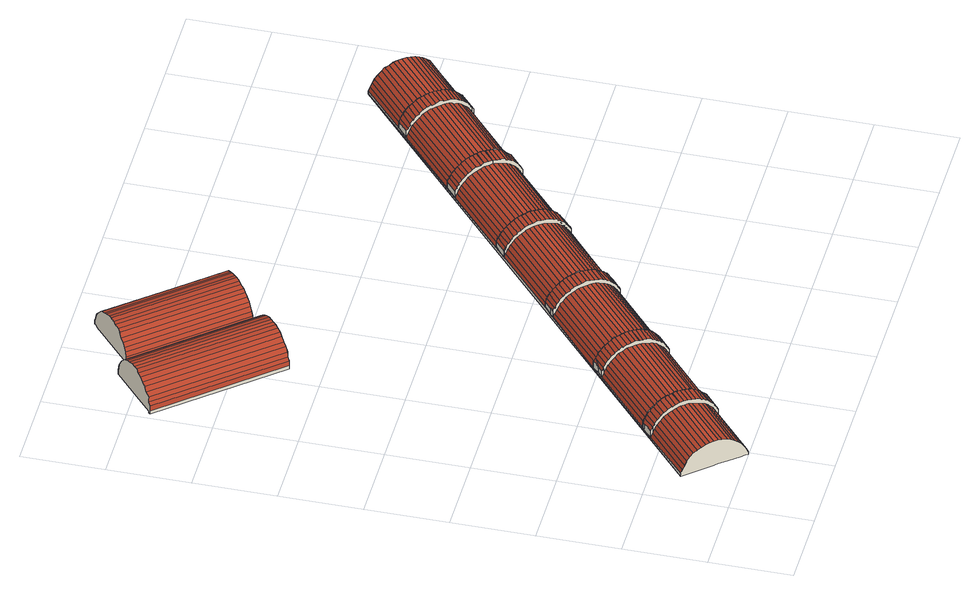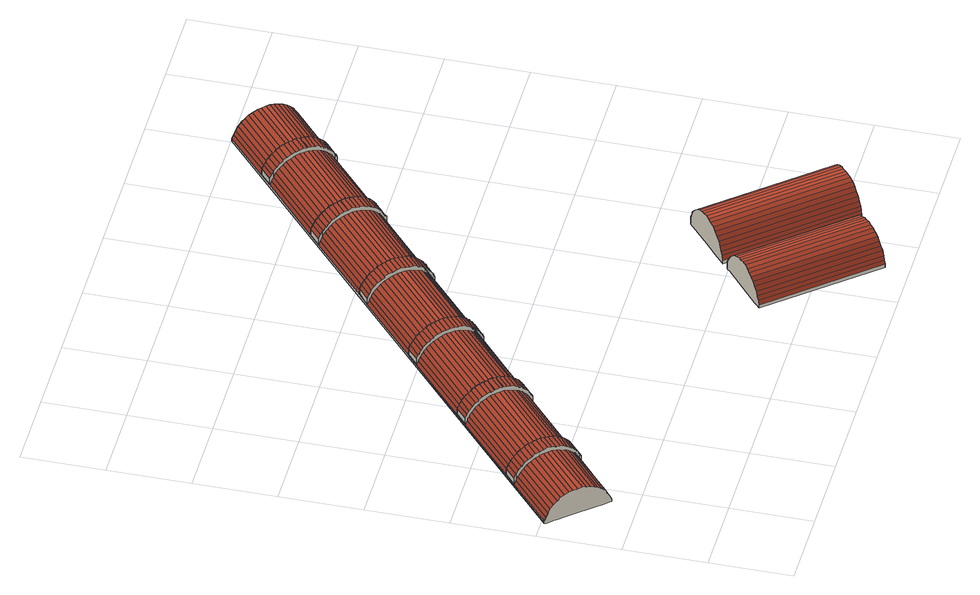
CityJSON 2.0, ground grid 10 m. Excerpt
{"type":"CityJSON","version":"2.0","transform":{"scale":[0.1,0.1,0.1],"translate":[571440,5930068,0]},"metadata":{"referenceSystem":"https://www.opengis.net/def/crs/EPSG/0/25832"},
"CityObjects":{
"building1":{"type":"Building","attributes":{"Grundfläche 2D":"141.755926","Grundhöhe NN":"0.690"},"geometry":[{"type":"Solid","lod":"3","boundaries":[[[[0,1,2,3]],[[4,1,0,5]],[[6,4,5,7]],[[8,6,7,9]],[[10,8,9,11]],[[12,10,11,13]],[[14,12,13,15]],[[16,14,15,17]],[[18,16,17,19]],[[20,18,19,21]],[[22,20,21,23]],[[24,22,23,25]],[[26,24,25,27]],[[28,26,27,29]],[[30,28,29,31]],[[32,30,31,33]],[[34,32,33,35]],[[36,34,35,37]],[[38,36,37,39]],[[40,38,39,41]],[[3,2,42,43]],[[44,45,46,47,41,39,37,35,33,31,29,27,25,23,21,19,17,15,13,11,9,7,5,0,3,43,48]],[[40,41,47,49]],[[50,51,52,53,42,2,1,4,6,8,10,12,14,16,18,20,22,24,26,28,30,32,34,36,38,40,49,54]],[[52,51,50,54,49,47,46,45,44,48,43,42,53]]]],"semantics":{"surfaces":[{"type":"RoofSurface"},{"type":"WallSurface"},{"type":"GroundSurface"}],"values":[[0,0,0,0,0,0,0,0,0,0,0,0,0,0,0,0,0,0,0,0,1,1,1,1,2]]}}]},
"building2":{"type":"Building","attributes":{"Grundfläche 2D":"128.042380","Grundhöhe NN":"0.773"},"geometry":[{"type":"Solid","lod":"3","boundaries":[[[[55,56,57,58]],[[59,55,58,60]],[[61,59,60,62]],[[63,61,62,64]],[[65,63,64,66]],[[67,65,66,68]],[[69,67,68,70]],[[71,69,70,72]],[[73,71,72,74]],[[75,73,74,76]],[[77,75,76,78]],[[79,77,78,80]],[[81,79,80,82]],[[83,81,82,84]],[[85,83,84,86]],[[87,85,86,88]],[[89,87,88,90]],[[91,89,90,92]],[[93,91,92,94]],[[95,93,94,96]],[[97,98,99,100,101,102,96,94,92,90,88,86,84,82,80,78,76,74,72,70,68,66,64,62,60,58,57,103,104]],[[95,96,102,105]],[[106,107,108,109,110,111,56,55,59,61,63,65,67,69,71,73,75,77,79,81,83,85,87,89,91,93,95,105,112]],[[57,56,111,103]],[[109,108,107,106,112,105,102,101,100,99,98,97,104,103,111,110]]]],"semantics":{"surfaces":[{"type":"RoofSurface"},{"type":"WallSurface"},{"type":"GroundSurface"}],"values":[[0,0,0,0,0,0,0,0,0,0,0,0,0,0,0,0,0,0,0,0,1,1,1,1,2]]}}]},
"building3":{"type":"Building","attributes":{"Grundfläche 2D":"655.439410","Grundhöhe NN":"0.533"},"children":["building3-1","building3-2","building3-3","building3-4","building3-5","building3-6"],"geometry":[{"type":"Solid","lod":"3","boundaries":[[[[113,114,115,116,117,118,119,118,120,121,122,123,124,125,126,127,126,128,129,130,131,132,133,134,135,136,137,138,139,140,141,142,143,144,145,146,147,148,149]],[[145,144,143,142,141,140,139,138,137,136,135,134,150,151,152,153,154,155,156,157,158,159,160,161,162,163,147,146]],[[164,165,166,167,168,169,170,171,172,173,174,163,162,161,160,159,158,157,156,155,154,153,152,151,150,175,176,177]],[[178,179,180,181,182,183,184,185,186,187,188,189,174,173,172,171,170,169,168,167,166,165,164,177,176,175,190,191]],[[192,193,194,195,196,197,198,199,200,201,202,189,188,187,186,185,184,183,182,181,180,179,178,191,190,203,204,205]],[[206,207,208,209,210,211,212,213,214,215,216,217,202,201,200,199,198,197,196,195,194,193,192,205,204,203,218,219]],[[215,214,213,212,211,210,209,208,207,206,219,218,220,221,222,223,224,225,226,227,228,229,230,231,232,233,217,216]],[[231,230,229,228,227,226,225,224,223,222,221,220,234,235,236,237,238,239,240,241,242,243,244,245,246,247,233,232]],[[248,249,250,251,252,253,254,255,256,257,258,259,247,246,245,244,243,242,241,240,239,238,237,236,235,234,260,261]],[[262,263,264,265,266,267,268,269,270,271,272,273,259,258,257,256,255,254,253,252,251,250,249,248,261,260,274,275]],[[271,270,269,268,267,266,265,264,263,262,275,274,276,277,278,279,280,281,282,283,284,285,286,287,288,289,273,272]],[[286,285,284,283,282,281,280,279,278,277,276,290,291,292,293,294,295,296,297,298,299,300,301,302,303,289,288,287]],[[301,300,299,298,297,296,295,294,293,292,291,290,304,305,306,307,308,309,310,311,312,313,314,315,316,317,303,302]],[[315,314,313,312,311,310,309,308,307,306,305,304,318,319,320,321,322,323,324,325,326,327,328,329,330,331,317,316]],[[332,333,334,335,336,337,338,339,340,341,342,343,331,330,329,328,327,326,325,324,323,322,321,320,319,318,344,345]],[[341,340,339,338,337,336,335,334,333,332,345,344,346,347,348,349,350,351,352,353,354,355,356,357,358,359,343,342]],[[357,356,355,354,353,352,351,350,349,348,347,346,360,361,362,363,364,365,366,367,368,369,370,371,372,373,359,358]],[[374,375,376,377,378,379,380,381,382,383,384,385,373,372,371,370,369,368,367,366,365,364,363,362,361,360,386,387]],[[388,389,390,391,392,393,394,395,396,397,398,385,384,383,382,381,380,379,378,377,376,375,374,387,386,399,400,401]],[[402,403,404,405,406,407,392,391,390,389,388,401,400,399,408,409]],[[410,411,412,413,414,415,398,397,396,395,394,393,392,407,416]],[[121,120,117,417,418,123]],[[417,117,116]],[[114,113,149,148,417,116,115]],[[131,129,128,126,125,124,123,418,133,132]],[[131,130,129]],[[123,122,121]],[[120,118,117]],[[419,420,421,422,423,424,408,399,386,360,346,344,318,304,290,276,274,260,234,220,218,203,190,175,150,134,133,418,425]],[[407,406,405,404,403,402,409,408,424,426]],[[413,412,426,415,414]],[[426,412,411]],[[416,426,411,410]],[[426,416,407]],[[427,428,429,430,431,432,433,434,435,417,148,147,163,174,189,202,217,233,247,259,273,289,303,317,331,343,359,373,385,398,415,426,436]],[[434,433,432,431,430,429,428,427,436,426,424,423,422,421,420,419,425,418,417,435]]]],"semantics":{"surfaces":[{"type":"RoofSurface"},{"type":"WallSurface"},{"type":"GroundSurface"}],"values":[[0,0,0,0,0,0,0,0,0,0,0,0,0,0,0,0,0,0,0,0,0,1,1,1,1,1,1,1,1,1,1,1,1,1,1,2]]}}]},
"building3-1":{"type":"BuildingInstallation","parents":["building3"],"geometry":[{"type":"MultiSurface","lod":"3","boundaries":[[[437,438,439,440,441]],[[439,442,443,444,445,440]],[[443,446,447,448,449,444]],[[447,450,451,452,453,448]],[[451,454,455,456,452]],[[455,457,458,456]],[[457,459,460,458]],[[459,461,462,460]],[[461,463,462]],[[463,464,465,462]],[[464,466,467,468,465]],[[467,469,470,471,472,468]],[[470,473,474,475,476,471]],[[474,477,478,479,480,475]],[[479,478,481,482,483,484]],[[485,486,487,488,489]],[[489,490,491,492,493,494,495,485]],[[492,496,437,441,497,493]],[[483,482,498,499,500,501]],[[499,502,503,504,505,500]],[[506,507,508,509,504,503,510,511]],[[512,510,503]],[[409,402,487,486]],[[487,402,401,513,374,491,490,489,488]],[[469,467,466,464,463,461,459,457,455,454,451,450,447,446,443,442,439,438,437,496,492,491,374,514,362,348,332,320,306,292,278,262,248,236,222,206,205,515,178,516,177,517,152,518,503,502,499,498,482,481,478,477,474,473,470]],[[518,136,519,129,512,503]],[[129,130,131,511,510,512]],[[506,511,131,132,508,507]],[[132,520,135,521,504,509,508]],[[261,275,277,291,305,319,345,522,347,523,361,524,387,525,400,409,486,485,495,494,493,497,441,440,445,444,449,448,453,452,456,458,460,462,465,468,472,471,476,475,480,479,484,483,501,500,505,504,521,151,526,176,527,191,528,204,219,221,235]]],"semantics":{"surfaces":[{"type":"RoofSurface"},{"type":"WallSurface"}],"values":[0,0,0,0,0,0,0,0,0,0,0,0,0,0,0,0,0,0,0,0,0,0,1,1,1,1,1,1,1,1]}}]},
"building3-2":{"type":"BuildingInstallation","parents":["building3"],"geometry":[{"type":"MultiSurface","lod":"3","boundaries":[[[529,530,531,532,533]],[[529,533,534,535,536,537,538,539]],[[536,540,541,542,543,537]],[[542,541,544,545,546,547]],[[545,548,549,550,551,546]],[[549,552,553,554,555,550]],[[553,556,557,558,554]],[[556,559,560,561,562,557]],[[560,563,564,561]],[[563,565,564]],[[563,566,567,565]],[[566,568,569,567]],[[568,570,571,569]],[[570,572,573,574,575,571]],[[573,576,577,578,579,574]],[[577,580,581,582,583,578]],[[581,584,585,586,587,582]],[[585,588,589,590,591,586]],[[590,589,592,593,594,595]],[[593,596,597,598,599,600,601,594]],[[602,598,603,604,605,606]],[[602,607,608,609,599,598]],[[403,404,531,530]],[[531,404,389,610,611,376,535,534,533,532]],[[165,612,154,613,614,138,127,125,604,603,598,597,596,593,592,589,588,585,584,581,580,577,576,573,572,570,568,566,563,560,559,556,553,552,549,548,545,544,541,540,536,535,376,615,364,350,334,322,308,294,280,264,250,616,238,224,208,193,180,617]],[[605,604,125,126,602,606]],[[602,126,128,608,607]],[[137,618,599,609,608,128,619]],[[600,599,618,620]],[[620,153,621,164,622,179,623,192,207,223,237,249,263,279,293,307,321,333,624,349,625,363,626,375,627,388,403,530,529,539,538,537,543,542,547,546,551,550,555,554,558,557,562,561,564,565,567,569,571,575,574,579,578,583,582,587,586,591,590,595,594,601,600]]],"semantics":{"surfaces":[{"type":"RoofSurface"},{"type":"WallSurface"}],"values":[0,0,0,0,0,0,0,0,0,0,0,0,0,0,0,0,0,0,0,0,0,0,1,1,1,1,1,1,1,1]}}]},
"building3-3":{"type":"BuildingInstallation","parents":["building3"],"geometry":[{"type":"MultiSurface","lod":"3","boundaries":[[[628,629,630,631,632]],[[628,632,633,634,635,636,637,638]],[[636,635,639,640,641,642]],[[641,640,643,644,645,646]],[[647,648,649,650,645,644]],[[648,651,652,653,654,649]],[[652,655,656,657,653]],[[655,658,659,656]],[[658,660,661,659]],[[660,662,663,661]],[[662,664,665,663]],[[664,666,667,665]],[[668,669,667,666]],[[668,670,671,672,669]],[[670,673,674,675,676,671]],[[674,677,678,679,680,675]],[[678,681,682,683,679]],[[684,685,686,687,682,681]],[[685,688,689,690,691,692,693,686]],[[694,691,690,695,696,697,698,699]],[[691,694,700,701,702]],[[120,121,122,123,694,699,698,697]],[[123,124,700,694]],[[405,406,631,630]],[[673,670,668,666,664,662,660,658,655,652,651,648,647,644,643,640,639,635,634,633,632,631,406,391,703,704,378,705,366,352,336,324,706,310,296,282,266,252,240,226,210,195,707,182,708,167,156,709,140,710,120,697,696,695,690,689,688,685,684,681,678,677,674]],[[251,265,281,295,711,309,323,335,712,351,713,365,714,377,715,390,405,630,629,628,638,637,636,642,641,646,645,650,649,654,653,657,656,659,661,663,665,667,669,672,671,676,675,680,679,683,682,687,686,693,692,691,702,701,700,124,716,139,717,155,718,166,719,181,720,194,209,225,239]]],"semantics":{"surfaces":[{"type":"RoofSurface"},{"type":"WallSurface"}],"values":[0,0,0,0,0,0,0,0,0,0,0,0,0,0,0,0,0,0,0,0,0,1,1,1,1,1]}}]},
"building3-4":{"type":"BuildingInstallation","parents":["building3"],"geometry":[{"type":"MultiSurface","lod":"3","boundaries":[[[721,722,723]],[[724,722,721,725,726]],[[724,726,727,728,729,730,731,732]],[[730,729,733,734,735,736]],[[737,738,739,735,734]],[[739,738,740,741,742,743]],[[741,744,745,746,747,742]],[[745,748,749,746]],[[748,750,751,752,749]],[[751,753,754,752]],[[753,755,756,754]],[[755,757,758,756]],[[757,759,760,758]],[[759,761,762,763,760]],[[762,764,765,766,763]],[[767,768,769,770,765,764]],[[768,771,772,773,774,769]],[[773,772,775,776,777,778]],[[777,776,779,780,781,782]],[[780,783,784,785,786,787,788,781]],[[785,789,790,791,792,786]],[[793,794,792]],[[794,786,792]],[[795,793,792]],[[407,416,410,725,721,723]],[[759,757,755,753,751,750,748,745,744,741,740,738,737,734,733,729,728,727,726,725,410,393,796,797,380,798,368,799,354,800,338,326,312,298,801,284,268,254,802,242,228,212,197,803,184,804,169,805,158,806,807,142,808,116,791,790,789,785,784,783,780,779,776,775,772,771,768,767,764,762,761]],[[116,117,792,791]],[[117,118,795,792]],[[746,749,752,754,756,758,760,763,766,765,770,769,774,773,778,777,782,781,788,787,786,794,793,795,118,119,141,809,810,157,811,168,812,183,813,196,211,227,814,241,253,267,283,297,311,325,815,337,816,353,817,367,818,379,819,392,407,723,722,724,732,731,730,736,735,739,743,742,747]]],"semantics":{"surfaces":[{"type":"RoofSurface"},{"type":"WallSurface"}],"values":[0,0,0,0,0,0,0,0,0,0,0,0,0,0,0,0,0,0,0,0,0,0,0,0,1,1,1,1,1]}}]},
"building3-5":{"type":"BuildingInstallation","parents":["building3"],"geometry":[{"type":"MultiSurface","lod":"3","boundaries":[[[820,821,822,823]],[[824,825,826,827,828,829,822,821]],[[827,826,830,831,832,833]],[[832,831,834,835,836,837]],[[835,838,839,840,841,836]],[[839,842,843,844,845,840]],[[843,846,847,848,849,844]],[[847,850,851,852,853,848]],[[851,854,855,852]],[[854,856,855]],[[856,857,858,855]],[[857,859,860,858]],[[859,861,860]],[[861,862,863,860]],[[864,865,866,863,862]],[[865,867,868,869,870,866]],[[868,871,872,873,874,869]],[[875,876,877,878,873,872]],[[876,879,880,881,882,877]],[[880,883,884,885,886,881]],[[884,887,888,889,890,891,892,885]],[[893,894,895,896,897,898,890,889]],[[186,899,171,160,900,901,144,902,114,895,894,893,889,888,887,884,883,880,879,876,875,872,871,868,867,865,864,862,861,859,857,856,854,851,850,847,846,843,842,839,838,835,834,831,830,826,825,824,821,820,412,395,903,904,382,905,370,906,356,340,328,907,314,300,286,270,256,908,244,230,214,199,909]],[[114,115,896,895]],[[896,115,910,143,911,159,912,170,913,185,914,198,213,229,243,255,269,285,855,858,860,863,866,870,869,874,873,878,877,882,881,886,885,892,891,890,898,897]],[[915,369,916,381,917,918,394,411,823,822,829,828,827,833,832,837,836,841,840,845,844,849,848,853,852,855,285,919,299,313,920,327,339,921,355]],[[411,412,820,823]]],"semantics":{"surfaces":[{"type":"RoofSurface"},{"type":"WallSurface"}],"values":[0,0,0,0,0,0,0,0,0,0,0,0,0,0,0,0,0,0,0,0,0,0,1,1,1,1,1]}}]},
"building3-6":{"type":"BuildingInstallation","parents":["building3"],"geometry":[{"type":"MultiSurface","lod":"3","boundaries":[[[922,923,924,925,926,927]],[[928,929,930,931,932,933,925,924]],[[930,934,935,936,937,931]],[[938,939,940,941,942]],[[940,943,944,945,946,941]],[[947,948,949,950,945,944]],[[949,948,951,952,953]],[[951,954,955,956,957,952]],[[955,958,959,960,961,956]],[[959,962,963,964,960]],[[962,965,966,967,963]],[[966,968,969,967]],[[968,970,971,969]],[[970,972,973,971]],[[972,974,975,973]],[[974,976,977,978,979,975]],[[977,980,981,982,978]],[[980,983,984,985,986,981]],[[984,987,988,989,990,985]],[[988,991,922,927,989]],[[413,414,938,942]],[[992,940,939,938,414,397]],[[980,977,976,974,972,970,968,966,965,962,959,958,955,954,951,948,947,944,943,940,992,384,993,372,994,358,342,995,330,316,302,996,288,272,258,997,246,998,232,999,216,201,188,173,1000,162,1001,146,930,929,928,924,923,922,991,988,987,984,983]],[[934,930,146]],[[935,934,146,149]],[[149,113,936,935]],[[973,975,979,978,982,981,986,985,990,989,927,926,925,933,932,931,937,936,113,145,1002,1003,161,1004,172,1005,187,200,1006,215,231,245,1007,257,271,287,301,1008,315,1009,329,341,357,371,1010,383,1011,941,946,945,950,949,953,952,957,956,961,960,964,963,967,969,971]],[[1011,396,413,942,941]]],"semantics":{"surfaces":[{"type":"RoofSurface"},{"type":"WallSurface"}],"values":[0,0,0,0,0,0,0,0,0,0,0,0,0,0,0,0,0,0,0,0,1,1,1,1,1,1,1,1]}}]}
},
"vertices":[
[66,725,18],[181,591,18],[182,592,12],[67,726,12],[180,590,23],[65,724,23],[177,588,28],[63,722,28],[175,586,33],[60,720,33],[172,583,37],[57,717,37],[168,580,41],[53,714,41],[164,577,44],[49,711,44],[160,573,46],[45,707,46],[155,569,47],[41,703,47],[151,566,47],[37,700,47],[147,562,47],[33,696,47],[143,559,46],[28,693,46],[139,555,44],[24,689,44],[135,552,41],[20,686,41],[131,549,37],[17,683,37],[128,546,33],[13,680,33],[125,543,28],[11,677,28],[123,542,23],[8,676,23],[122,540,18],[7,674,18],[121,540,12],[6,674,12],[182,592,7],[67,726,7],[33,696,7],[11,677,7],[8,676,7],[6,674,7],[66,725,7],[121,540,7],[143,559,7],[151,566,7],[168,580,7],[181,591,7],[122,540,7],
[249,650,18],[250,651,13],[146,772,13],[145,771,18],[247,648,23],[144,770,23],[245,647,28],[141,768,28],[242,644,32],[139,765,32],[239,641,36],[136,763,36],[236,638,40],[132,760,40],[232,635,42],[128,756,42],[228,632,44],[124,753,44],[223,628,45],[120,749,45],[219,625,46],[116,746,46],[215,621,45],[112,742,45],[211,618,44],[108,739,44],[207,614,42],[104,735,42],[203,611,40],[100,732,40],[200,608,36],[96,729,36],[197,605,32],[93,726,32],[194,603,28],[90,724,28],[192,601,23],[88,722,23],[190,599,18],[86,721,18],[189,599,13],[85,720,13],[144,770,8],[141,768,8],[93,726,8],[90,724,8],[86,721,8],[85,720,8],[146,772,8],[145,771,8],[189,599,8],[192,601,8],[194,603,8],[242,644,8],[245,647,8],[249,650,8],[250,651,8],[190,599,8],
[550,508,9],[474,442,9],[459,429,9],[384,363,9],[369,351,9],[369,350,9],[369,349,12],[293,284,9],[283,276,9],[283,275,9],[282,275,9],[278,271,9],[202,206,9],[195,199,9],[203,205,11],[188,193,9],[112,127,9],[109,125,9],[108,124,9],[97,114,9],[42,66,9],[43,64,14],[98,112,14],[113,125,14],[189,191,14],[204,204,14],[279,270,14],[294,283,14],[370,349,14],[385,362,14],[460,427,14],[475,440,14],[551,506,14],[566,519,14],[621,567,14],[620,569,9],[564,520,9],[45,62,19],[100,110,19],[115,123,19],[191,189,19],[205,202,19],[281,268,19],[296,281,19],[372,347,19],[387,360,19],[462,425,19],[477,438,19],[553,504,19],[567,517,19],[623,565,19],[193,187,24],[208,200,24],[283,265,24],[298,278,24],[374,344,24],[389,357,24],[464,423,24],[479,436,24],[555,502,24],[570,515,24],[625,563,24],[47,60,24],[102,108,24],[117,121,24],[120,118,28],[195,184,28],[210,197,28],[286,262,28],[300,275,28],[377,341,28],[391,354,28],[467,420,28],[482,433,28],[557,499,28],[572,512,28],[628,560,28],[50,57,28],[105,105,28],[198,180,32],[213,193,32],[289,259,32],[303,272,32],[379,338,32],[394,351,32],[470,417,32],[485,429,32],[560,495,32],[575,508,32],[631,556,32],[53,54,32],[108,102,32],[123,114,32],[126,111,35],[202,177,35],[216,189,35],[292,255,35],[307,268,35],[383,334,35],[397,347,35],[473,413,35],[488,426,35],[564,492,35],[578,504,35],[634,553,35],[56,50,35],[111,98,35],[59,46,37],[115,94,37],[129,107,37],[205,173,37],[220,186,37],[295,251,37],[310,264,37],[386,330,37],[401,343,37],[477,409,37],[491,422,37],[567,488,37],[582,500,37],[637,549,37],[63,42,39],[118,90,39],[133,103,39],[209,169,39],[223,181,39],[299,247,39],[314,260,39],[390,326,39],[404,339,39],[480,405,39],[495,418,39],[571,484,39],[585,496,39],[641,545,39],[136,99,40],[212,164,40],[227,177,40],[302,243,40],[317,256,40],[393,322,40],[408,335,40],[484,401,40],[498,414,40],[574,479,40],[589,492,40],[644,541,40],[66,38,40],[122,86,40],[140,95,40],[216,160,40],[230,173,40],[306,239,40],[321,252,40],[397,318,40],[412,331,40],[487,397,40],[502,410,40],[578,475,40],[592,488,40],[648,537,40],[70,34,40],[125,82,40],[74,30,40],[129,78,40],[143,91,40],[219,156,40],[234,169,40],[309,235,40],[324,248,40],[400,314,40],[415,327,40],[491,393,40],[506,405,40],[581,471,40],[596,484,40],[652,532,40],[77,26,39],[132,74,39],[147,86,39],[223,152,39],[238,165,39],[313,231,39],[328,244,39],[404,310,39],[419,323,39],[494,388,39],[509,401,39],[585,467,39],[600,480,39],[655,528,39],[81,21,37],[136,69,37],[151,82,37],[226,148,37],[241,161,37],[317,227,37],[331,240,37],[407,306,37],[422,319,37],[498,384,37],[513,397,37],[588,463,37],[603,476,37],[659,524,37],[84,17,35],[139,65,35],[154,78,35],[230,144,35],[245,157,35],[320,223,35],[335,236,35],[411,302,35],[426,315,35],[501,380,35],[516,393,35],[592,459,35],[607,472,35],[662,520,35],[157,75,32],[233,140,32],[248,153,32],[323,219,32],[338,232,32],[414,298,32],[429,311,32],[505,377,32],[519,390,32],[595,455,32],[610,468,32],[665,517,32],[87,14,32],[143,62,32],[90,10,28],[145,58,28],[160,71,28],[236,137,28],[251,150,28],[326,216,28],[341,228,28],[417,295,28],[432,308,28],[508,373,28],[522,386,28],[598,452,28],[613,465,28],[668,513,28],[93,7,24],[148,55,24],[163,68,24],[239,134,24],[253,147,24],[329,213,24],[344,225,24],[420,292,24],[434,305,24],[510,370,24],[525,383,24],[601,449,24],[615,462,24],[671,510,24],[165,66,19],[241,132,19],[255,144,19],[331,210,19],[346,223,19],[422,289,19],[437,302,19],[512,368,19],[527,381,19],[603,447,19],[618,459,19],[673,508,19],[95,5,19],[150,53,19],[242,130,14],[257,142,14],[333,208,14],[347,221,14],[424,287,14],[438,300,14],[514,366,14],[529,379,14],[604,445,14],[619,457,14],[675,506,14],[97,3,14],[152,51,14],[167,64,14],[168,62,9],[244,128,9],[259,141,9],[334,207,9],[349,219,9],[425,286,9],[98,1,9],[153,49,9],[440,299,9],[515,364,9],[530,377,9],[606,443,9],[621,456,9],[676,504,9],[426,286,9],[620,569,5],[42,66,5],[70,34,5],[74,30,5],[81,21,5],[93,7,5],[97,3,5],[98,1,5],[43,64,5],[676,504,5],[671,510,5],[668,513,5],[665,517,5],[659,524,5],[655,528,5],[631,556,5],[628,560,5],[625,563,5],[621,567,5],[675,506,5],
[162,69,31],[160,71,34],[160,72,35],[145,59,35],[147,56,31],[157,75,37],[157,75,38],[142,62,38],[143,62,37],[154,78,40],[154,79,41],[139,66,41],[139,65,40],[151,82,43],[150,83,43],[135,70,43],[136,69,43],[147,86,44],[147,87,44],[132,74,44],[143,91,45],[129,78,45],[140,95,46],[125,82,46],[137,98,45],[122,86,45],[136,99,45],[133,102,44],[118,90,44],[133,103,44],[130,106,43],[115,93,43],[129,107,43],[126,110,41],[112,97,41],[115,94,43],[126,111,40],[123,114,38],[108,101,38],[111,98,40],[123,114,37],[120,117,35],[106,104,35],[108,102,37],[120,118,34],[118,120,31],[103,107,31],[105,105,34],[152,51,22],[153,49,18],[168,62,18],[167,64,22],[166,64,22],[165,66,25],[165,66,26],[165,66,27],[150,53,27],[150,53,26],[150,53,25],[163,68,30],[148,55,30],[117,121,30],[115,123,27],[101,110,27],[102,108,30],[115,123,26],[113,125,22],[99,112,22],[100,110,26],[107,123,18],[104,120,18],[97,114,18],[98,112,22],[109,125,18],[108,124,18],[112,127,18],[166,64,15],[165,66,20],[120,117,29],[118,120,25],[115,123,20],[113,125,15],[112,127,10],[97,114,10],[99,112,15],[145,59,29],[147,56,25],[150,53,20],[152,51,15],[101,110,20],[103,107,25],[106,104,29],
[242,130,22],[244,128,18],[259,141,18],[257,142,22],[257,143,22],[256,144,25],[255,144,26],[255,145,27],[240,132,27],[241,132,26],[241,131,25],[253,147,30],[253,148,31],[238,135,31],[239,134,30],[251,150,34],[250,151,35],[235,138,35],[236,137,34],[248,153,37],[247,154,38],[232,141,38],[233,140,37],[245,157,40],[244,158,41],[229,145,41],[230,144,40],[241,161,43],[226,149,43],[226,148,43],[238,165,44],[237,165,44],[222,153,44],[223,152,44],[234,169,45],[219,156,45],[219,157,45],[230,173,46],[216,160,46],[227,177,45],[212,164,45],[224,181,44],[209,168,44],[223,181,44],[220,185,43],[205,172,43],[209,169,44],[220,186,43],[217,189,41],[202,176,41],[205,173,43],[216,189,40],[214,192,38],[199,180,38],[202,177,40],[213,193,37],[211,196,35],[196,183,35],[198,180,37],[210,197,34],[208,199,31],[193,186,31],[195,184,34],[208,200,30],[206,202,27],[191,189,27],[193,187,30],[205,202,26],[204,203,23],[204,204,22],[189,191,22],[189,191,23],[191,189,26],[195,199,18],[203,205,19],[202,206,18],[200,203,18],[197,201,18],[194,198,18],[188,193,18],[188,192,19],[257,143,15],[256,144,18],[206,202,20],[204,203,16],[204,204,15],[255,145,20],[224,181,39],[208,199,25],[189,191,15],[188,192,11],[189,191,16],[191,189,20],[193,186,25],[196,183,29],[235,138,29],[238,135,25],[240,132,20],[241,131,18],
[332,208,22],[333,208,22],[334,207,18],[349,219,18],[347,221,22],[346,222,24],[346,223,26],[345,223,27],[330,211,27],[331,210,26],[332,209,24],[344,225,30],[343,226,31],[328,213,31],[329,213,30],[341,228,34],[340,229,35],[326,216,35],[326,216,34],[338,232,37],[337,233,38],[323,220,38],[323,219,37],[335,236,40],[334,236,41],[319,223,41],[320,223,40],[331,240,43],[316,227,43],[317,227,43],[328,244,44],[313,231,44],[324,248,45],[309,235,45],[321,252,46],[306,239,46],[317,256,45],[302,243,45],[314,260,44],[299,247,44],[310,264,43],[296,251,43],[307,267,41],[292,254,41],[295,251,43],[307,268,40],[304,271,38],[289,258,38],[292,255,40],[303,272,37],[301,274,35],[286,261,35],[289,259,37],[298,277,31],[284,265,31],[286,262,34],[298,278,30],[296,280,27],[281,267,27],[283,265,30],[296,281,26],[295,282,24],[294,282,22],[279,269,22],[280,269,23],[281,268,26],[282,275,18],[294,283,22],[293,283,19],[293,284,18],[283,276,18],[283,275,18],[278,271,18],[278,271,19],[279,270,22],[347,221,15],[346,222,17],[345,223,20],[334,236,35],[301,274,29],[298,277,25],[294,282,15],[293,283,12],[316,227,38],[326,216,29],[328,213,25],[330,211,20],[332,209,17],[278,271,11],[279,269,15],[281,267,20],[284,265,25],[286,261,29],
[426,286,18],[424,287,22],[425,286,18],[423,287,22],[440,299,18],[438,300,22],[438,301,23],[437,302,26],[436,303,27],[421,290,27],[422,289,26],[423,288,24],[434,305,30],[434,305,31],[419,292,31],[420,292,30],[432,308,34],[431,308,35],[416,295,35],[429,311,37],[428,312,38],[414,299,38],[414,298,37],[426,315,40],[425,315,41],[410,302,41],[411,302,40],[422,319,43],[407,306,43],[419,323,44],[418,323,44],[404,310,44],[415,327,45],[400,314,45],[412,331,46],[397,318,46],[408,335,45],[393,322,45],[405,339,44],[390,326,44],[404,339,44],[401,343,43],[387,330,43],[398,346,41],[383,334,41],[386,330,43],[397,347,40],[395,350,38],[380,337,38],[383,334,40],[394,351,37],[392,353,35],[377,341,35],[379,338,37],[391,354,34],[389,356,31],[374,344,31],[377,341,34],[389,357,30],[387,359,27],[372,346,27],[374,344,30],[387,360,26],[386,360,24],[385,361,22],[370,348,22],[371,348,24],[372,347,26],[385,362,22],[384,362,20],[384,363,18],[369,351,18],[369,349,20],[370,349,22],[369,350,18],[438,300,15],[438,301,16],[436,303,20],[434,305,25],[431,308,29],[418,323,39],[405,339,39],[392,353,29],[389,356,25],[387,359,20],[386,360,17],[385,361,15],[384,362,12],[370,348,15],[371,348,17],[372,346,20],[374,344,25],[377,341,29],[387,330,38],[414,299,32],[416,295,29],[419,292,25],[421,290,20],[423,288,16],
[530,377,18],[529,379,22],[514,366,22],[515,364,18],[528,379,23],[527,381,26],[527,381,27],[512,368,27],[512,368,26],[514,366,23],[525,383,30],[524,384,31],[510,371,31],[510,370,30],[522,386,34],[522,387,35],[507,374,35],[508,373,34],[519,390,37],[519,390,38],[504,377,38],[505,377,37],[516,393,40],[516,394,41],[501,381,41],[501,380,40],[513,397,43],[512,398,43],[497,385,43],[498,384,43],[509,401,44],[509,402,44],[494,389,44],[494,388,44],[506,405,45],[491,393,45],[505,406,45],[502,410,46],[487,397,46],[499,413,45],[484,401,45],[498,414,45],[495,417,44],[480,404,44],[495,418,44],[492,421,43],[477,408,43],[491,422,43],[488,425,41],[474,412,41],[477,409,43],[488,426,40],[485,429,38],[470,416,38],[473,413,40],[485,429,37],[482,432,35],[468,419,35],[470,417,37],[482,433,34],[480,435,31],[465,422,31],[467,420,34],[479,436,30],[477,438,27],[463,425,27],[464,423,30],[477,438,26],[477,439,25],[476,440,22],[461,427,22],[462,426,25],[462,425,26],[475,440,22],[475,441,21],[474,442,18],[459,429,18],[460,428,21],[460,427,22],[480,435,25],[477,439,18],[476,440,15],[475,441,13],[529,379,15],[528,379,16],[527,381,20],[524,384,25],[516,394,35],[495,417,39],[482,432,29],[460,428,13],[462,426,18],[463,425,20],[465,422,25],[468,419,29],[510,371,25],[512,368,20],[514,366,16],[514,366,15],[494,389,39],[501,381,35],[507,374,29],
[570,514,31],[570,515,30],[568,516,27],[553,504,27],[555,502,30],[555,501,31],[567,517,26],[567,517,25],[566,519,22],[551,506,22],[552,504,25],[553,504,26],[566,519,21],[564,520,18],[550,508,18],[551,506,21],[621,456,18],[619,457,22],[619,458,22],[604,445,22],[606,443,18],[618,459,26],[617,460,27],[602,447,27],[603,447,26],[615,462,30],[615,463,31],[600,450,31],[601,449,30],[612,466,35],[597,453,35],[598,452,34],[610,468,37],[609,469,38],[594,456,38],[595,455,37],[607,472,40],[606,473,41],[591,460,41],[592,459,40],[603,476,43],[588,464,43],[588,463,43],[600,480,44],[599,480,44],[585,467,44],[596,484,45],[581,471,45],[592,488,46],[578,475,46],[589,492,45],[574,479,45],[586,496,44],[571,483,44],[585,496,44],[582,500,43],[567,487,43],[571,484,44],[579,504,41],[564,491,41],[567,488,43],[578,504,40],[576,507,38],[561,495,38],[564,492,40],[575,508,37],[573,511,35],[558,498,35],[560,495,37],[572,512,34],[619,458,15],[617,460,20],[615,463,25],[609,469,32],[599,480,39],[586,496,39],[582,500,38],[579,504,35],[568,516,20],[566,519,15],[551,506,15],[552,504,19],[553,504,20],[555,501,25],[561,495,32],[571,483,39],[588,464,38],[591,460,35],[602,447,20],[604,445,15]
]}
